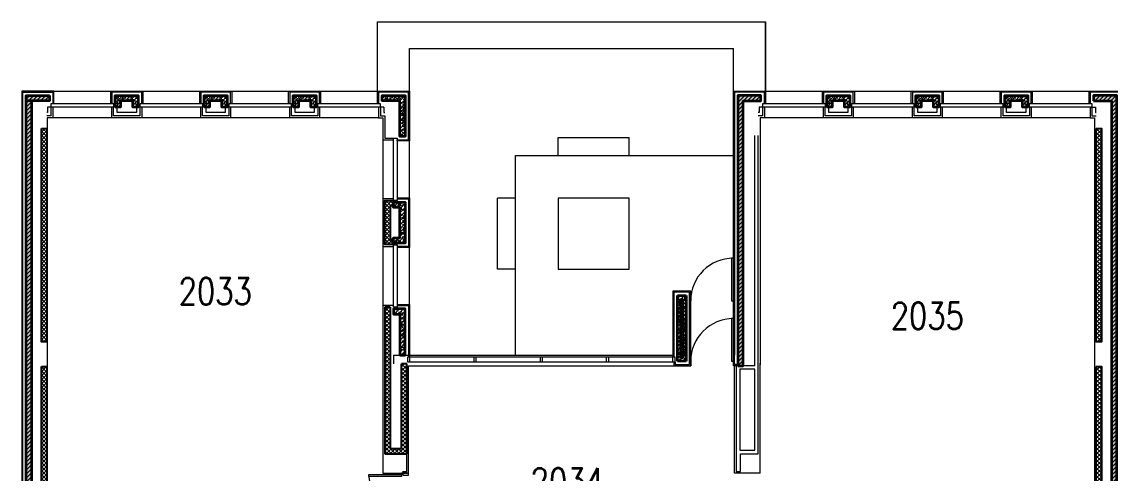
# Model space of a CAD drawing. Header units: inches. Extents: x 342932 to 557958, y 80625 to 242727.
# Drawn here: x 387432 to 418023, y 221877 to 234577 of the extents above; entities that cross this region are included whole.
import ezdxf
from ezdxf.enums import TextEntityAlignment as Align

# ---------------------------------------------------------------- set-up
doc = ezdxf.new("R2010")
doc.units = ezdxf.units.IN
doc.header["$MEASUREMENT"] = 0
for name, color, linetype, lineweight in [('First Floor$0$A-G24-M-Roof', 251, 'Continuous', 20), ('First Floor$0$A-G250-G-Walls-Low-Level', 251, 'Continuous', 15), ('First Floor$0$A-G250-G-Walls-Precast-Concrete', 251, 'Continuous', 35), ('First Floor$0$A-G250-M-Walls-Blockwork', 7, 'Continuous', 25), ('First Floor$0$A-G250-M-Walls-Concrete', 251, 'Continuous', 20), ('First Floor$0$A-G252-H-Internal-Walls', 251, 'Continuous', 9), ('First Floor$0$A-G262-H-Precast-Panel', 251, 'Continuous', 5), ('First Floor$0$A-G312-M-Wall-Cladding-Panel', 7, 'Continuous', 9), ('First Floor$0$A-G312-M-Wall-Finish-Plaster', 7, 'Continuous', 15), ('First Floor$0$A-G321-M-Window', 251, 'Continuous', 9), ('First Floor$0$A-G322-M-Door', 251, 'Continuous', 15), ('First Floor$0$Z-Z001-S-Room-Name-Identification-250', 7, 'Continuous', 15)]:
    doc.layers.add(name, color=color, linetype=linetype, lineweight=lineweight)
doc.styles.add('First Floor$0$Tag-RomanS', font='romans.shx', dxfattribs={"width": 0.8})
pattern_1 = [(45, (361372.11, 239676.52), (-56.1266, 56.1266), []), (135, (361372.11, 239676.52), (-56.1266, -56.1266), [])]
pattern_2 = [(50, (361382.11, 239676.52), (182.18467, -15.9391), [19.05, -209.55]), (355, (361382.11, 239676.52), (-35.2428, 191.05664), [15.24, -167.64]), (100.451, (361397.3, 239675.2), (146.9425, 175.1167), [16.19, -178.09]), (46.1842, (361382.11, 239727.32), (271.079, -42.0423), [28.575, -314.325]), (96.6356, (361404.7, 239723.82), (237.4042, 247.4256), [24.285, -267.135]), (351.184, (361382.1, 239727.32), (237.4046, 247.4251), [22.86, -251.46]), (21, (361407.51, 239714.62), (151.61488, -102.26552), [19.05, -209.55]), (326, (361407.51, 239714.62), (61.802, 184.18797), [15.24, -167.64]), (71.4514, (361420.15, 239706.1), (213.4165, 81.92286), [16.19, -178.09]), (37.5, (361382.114, 239676.52), (3.0886, 84.55504), [0, -165.608, 0, -170.18, 0, -168.275]), (7.5, (361382.11, 239676.52), (66.81966, 100.18057), [0, -97.028, 0, -161.798, 0, -64.135]), (327.5, (361325.47, 239676.52), (135.590595, -5.728744), [0, -63.5, 0, -198.12, 0, -262.89]), (317.5, (361300.07, 239676.52), (148.12918, 25.4265), [0, -82.55, 0, -131.572, 0, -186.69])]
pattern_3 = [(45, (361382.11, 239676.52), (-56.1266, 56.1266), [])]
pattern_4 = [(45, (361382.11, 239676.52), (-56.1266, 56.1266), []), (135, (361382.11, 239676.52), (-56.1266, -56.1266), [])]

# ---------------------------------------------------------------- blocks, each defined once
blk = doc.blocks.new('First Floor$0$d1900-200')
at = {"layer": 'First Floor$0$A-G322-M-Door'}
for points in [[(88, 200), (88, 1112), (38, 1112), (38, 200)], [(1812, 200), (1812, 1112), (1862, 1112), (1862, 200)]]:
    blk.add_lwpolyline(points, close=True, dxfattribs=at)
for points in [[(50, 150), (50, 0), (0, 0), (0, 200), (38, 200), (38, 150), (50, 150)], [(1850, 150), (1850, 0), (1900, 0), (1900, 200), (1862, 200), (1862, 150), (1850, 150)]]:
    blk.add_lwpolyline(points, dxfattribs=at)
for centre, start, end in [((38, 201), 359.9379, 86.8277), ((1862, 201), 93.1723, 180.0621)]:
    blk.add_arc(centre, 912, start, end, dxfattribs=at)
blk = doc.blocks.new('First Floor$0$D-1200')
at = {"layer": 'First Floor$0$A-G322-M-Door'}
blk.add_lwpolyline([(0, 1200), (-50, 1200), (-50, 0), (0, 0)], close=True, dxfattribs=at)
blk.add_arc((0, 0), 1200, 90, 180, dxfattribs=at)
blk = doc.blocks.new('First Floor$0$tag-roomname')
at = {"lineweight": 18, "ltscale": 0.01, "style": 'First Floor$0$Tag-RomanS', "width": 0.8}
blk.add_attdef('ROOM_NO_2', text='', height=3, dxfattribs=at).set_placement((0, 1.61), align=Align.MIDDLE_CENTER)
at = {"linetype": 'ByBlock', "lineweight": 15, "ltscale": 0.01, "style": 'First Floor$0$Tag-RomanS', "width": 0.8, "flags": 1}
for tag, p in [('ROOM_NAME_1', (0, -2.29)), ('ROOM_NAME_2', (0, -5.74))]:
    blk.add_attdef(tag, text='', height=2.5, dxfattribs=at).set_placement(p, align=Align.MIDDLE_CENTER)

msp = doc.modelspace()

# ---------------------------------------------------------------- hatches: boundary and pattern name
at = {"layer": 'First Floor$0$A-G252-H-Internal-Walls'}
h = msp.add_hatch(dxfattribs=at)
h.set_pattern_fill('ANSI37', color=256, scale=25, style=0)
h.set_pattern_definition([(45, (361392.11, 239676.52), (-56.1266, 56.1266), []), (135, (361392.11, 239676.52), (-56.1266, -56.1266), [])])
h.paths.add_polyline_path([(387982.1, 231576.5), (388132.1, 231576.5), (388132.1, 225576.5), (387982.1, 225576.5)])
h = msp.add_hatch(dxfattribs=at)
h.set_pattern_fill('ANSI37', color=256, scale=25, style=0)
h.set_pattern_definition(pattern_1)
h.paths.add_polyline_path([(417632.1, 231576.5), (417782.1, 231576.5), (417782.1, 225576.5), (417632.1, 225576.5)])
h = msp.add_hatch(dxfattribs=at)
h.set_pattern_fill('ANSI37', color=256, scale=25, style=0)
h.set_pattern_definition(pattern_4)
h.paths.add_polyline_path([(397782.1, 229396.5), (397882.1, 229396.5), (397882.1, 229546.5), (397632.1, 229546.5), (397632.1, 228306.5), (397882.1, 228306.5), (397882.1, 228456.5), (397782.1, 228456.5)])
h = msp.add_hatch(dxfattribs=at)
h.set_pattern_fill('ANSI37', color=256, scale=25, style=0)
h.set_pattern_definition(pattern_4)
h.paths.add_polyline_path([(398102.1, 222576.5), (397782.1, 222576.5), (397782.1, 226546.5), (397632.1, 226546.5), (397632.1, 224926.5), (397632.1, 222426.5), (398252.1, 222426.5), (398252.1, 224951.5), (398102.1, 224951.5)])
h = msp.add_hatch(dxfattribs=at)
h.set_pattern_fill('ANSI37', color=256, scale=25, style=0)
h.set_pattern_definition([(45, (361392.11, 239676.52), (-56.1266, 56.1266), []), (135, (361392.11, 239676.52), (-56.1266, -56.1266), [])])
h.paths.add_polyline_path([(387982.1, 224876.5), (388132.1, 224876.5), (388132.1, 218826.5), (387982.1, 218826.5)])
h = msp.add_hatch(dxfattribs=at)
h.set_pattern_fill('ANSI37', color=256, scale=25, style=0)
h.set_pattern_definition(pattern_1)
h.paths.add_polyline_path([(417632.1, 224876.5), (417782.1, 224876.5), (417782.1, 218641.5), (417632.1, 218641.5)])
at = {"layer": 'First Floor$0$A-G262-H-Precast-Panel'}
h = msp.add_hatch(dxfattribs=at)
h.set_pattern_fill('AR-CONC', color=256, style=0)
h.set_pattern_definition(pattern_2)
h.paths.add_polyline_path([(388207.1, 232501.5), (387557.1, 232501.5), (387557.1, 225801.5), (387707.1, 225801.5), (387707.1, 232351.5), (388207.1, 232351.5)])
h = msp.add_hatch(dxfattribs=at)
h.set_pattern_fill('ANSI31', color=256, scale=25, style=0)
h.set_pattern_definition(pattern_3)
h.paths.add_polyline_path([(388207.1, 232501.5), (387557.1, 232501.5), (387557.1, 225801.5), (387707.1, 225801.5), (387707.1, 232351.5), (388207.1, 232351.5)])
h = msp.add_hatch(dxfattribs=at)
h.set_pattern_fill('ANSI31', color=256, scale=25, style=0)
h.set_pattern_definition([(45, (336382.11, 239676.53), (-56.1266, 56.1266), [])])
h.paths.add_polyline_path([(390707.1, 232501.5), (390057.1, 232501.5), (390057.1, 232176.5), (390207.1, 232176.5), (390207.1, 232351.5), (390557.1, 232351.5), (390557.1, 232176.5), (390707.1, 232176.5)])
h = msp.add_hatch(dxfattribs=at)
h.set_pattern_fill('AR-CONC', color=256, style=0)
h.set_pattern_definition([(50, (336382.11, 239676.53), (182.18467, -15.9391), [19.05, -209.55]), (355, (336382.11, 239676.53), (-35.2428, 191.05664), [15.24, -167.64]), (100.451, (336397.3, 239675.2), (146.9425, 175.1167), [16.19, -178.09]), (46.1842, (336382.11, 239727.33), (271.079, -42.0423), [28.575, -314.325]), (96.6356, (336404.7, 239723.83), (237.4042, 247.4256), [24.285, -267.135]), (351.184, (336382.1, 239727.33), (237.4046, 247.4251), [22.86, -251.46]), (21, (336407.51, 239714.63), (151.6149, -102.2655), [19.05, -209.55]), (326, (336407.51, 239714.63), (61.802, 184.18797), [15.24, -167.64]), (71.4514, (336420.15, 239706.1), (213.4165, 81.92286), [16.19, -178.09]), (37.5, (336382.114, 239676.53), (3.0886, 84.55504), [0, -165.608, 0, -170.18, 0, -168.275]), (7.5, (336382.11, 239676.53), (66.81966, 100.18057), [0, -97.028, 0, -161.798, 0, -64.135]), (327.5, (336325.47, 239676.53), (135.590595, -5.72874), [0, -63.5, 0, -198.12, 0, -262.89]), (317.5, (336300.07, 239676.53), (148.12918, 25.4265), [0, -82.55, 0, -131.572, 0, -186.69])])
h.paths.add_polyline_path([(390707.1, 232501.5), (390057.1, 232501.5), (390057.1, 232176.5), (390207.1, 232176.5), (390207.1, 232351.5), (390557.1, 232351.5), (390557.1, 232176.5), (390707.1, 232176.5)])
h = msp.add_hatch(dxfattribs=at)
h.set_pattern_fill('ANSI31', color=256, scale=25, style=0)
h.set_pattern_definition([(45, (338882.11, 239676.53), (-56.1266, 56.1266), [])])
h.paths.add_polyline_path([(393207.1, 232501.5), (392557.1, 232501.5), (392557.1, 232176.5), (392707.1, 232176.5), (392707.1, 232351.5), (393057.1, 232351.5), (393057.1, 232176.5), (393207.1, 232176.5)])
h = msp.add_hatch(dxfattribs=at)
h.set_pattern_fill('AR-CONC', color=256, style=0)
h.set_pattern_definition([(50, (338882.11, 239676.53), (182.18467, -15.9391), [19.05, -209.55]), (355, (338882.11, 239676.53), (-35.2428, 191.05664), [15.24, -167.64]), (100.451, (338897.3, 239675.2), (146.9425, 175.1167), [16.19, -178.09]), (46.1842, (338882.11, 239727.33), (271.079, -42.0423), [28.575, -314.325]), (96.6356, (338904.7, 239723.83), (237.4042, 247.4256), [24.285, -267.135]), (351.184, (338882.1, 239727.33), (237.4046, 247.4251), [22.86, -251.46]), (21, (338907.51, 239714.63), (151.6149, -102.2655), [19.05, -209.55]), (326, (338907.51, 239714.63), (61.802, 184.18797), [15.24, -167.64]), (71.4514, (338920.15, 239706.1), (213.4165, 81.92286), [16.19, -178.09]), (37.5, (338882.114, 239676.53), (3.0886, 84.55504), [0, -165.608, 0, -170.18, 0, -168.275]), (7.5, (338882.11, 239676.53), (66.81966, 100.18057), [0, -97.028, 0, -161.798, 0, -64.135]), (327.5, (338825.47, 239676.53), (135.590595, -5.72874), [0, -63.5, 0, -198.12, 0, -262.89]), (317.5, (338800.07, 239676.53), (148.12918, 25.4265), [0, -82.55, 0, -131.572, 0, -186.69])])
h.paths.add_polyline_path([(393207.1, 232501.5), (392557.1, 232501.5), (392557.1, 232176.5), (392707.1, 232176.5), (392707.1, 232351.5), (393057.1, 232351.5), (393057.1, 232176.5), (393207.1, 232176.5)])
h = msp.add_hatch(dxfattribs=at)
h.set_pattern_fill('ANSI31', color=256, scale=25, style=0)
h.set_pattern_definition([(45, (341382.11, 239676.52), (-56.1266, 56.1266), [])])
h.paths.add_polyline_path([(395707.1, 232501.5), (395057.1, 232501.5), (395057.1, 232176.5), (395207.1, 232176.5), (395207.1, 232351.5), (395557.1, 232351.5), (395557.1, 232176.5), (395707.1, 232176.5)])
h = msp.add_hatch(dxfattribs=at)
h.set_pattern_fill('AR-CONC', color=256, style=0)
h.set_pattern_definition([(50, (341382.11, 239676.52), (182.18467, -15.9391), [19.05, -209.55]), (355, (341382.11, 239676.52), (-35.2428, 191.05664), [15.24, -167.64]), (100.451, (341397.3, 239675.2), (146.9425, 175.1167), [16.19, -178.09]), (46.1842, (341382.11, 239727.32), (271.079, -42.0423), [28.575, -314.325]), (96.6356, (341404.7, 239723.82), (237.4042, 247.4256), [24.285, -267.135]), (351.184, (341382.1, 239727.32), (237.4046, 247.4251), [22.86, -251.46]), (21, (341407.51, 239714.62), (151.6149, -102.2655), [19.05, -209.55]), (326, (341407.51, 239714.62), (61.802, 184.18797), [15.24, -167.64]), (71.4514, (341420.15, 239706.1), (213.4165, 81.92286), [16.19, -178.09]), (37.5, (341382.114, 239676.52), (3.0886, 84.55504), [0, -165.608, 0, -170.18, 0, -168.275]), (7.5, (341382.11, 239676.52), (66.81966, 100.18057), [0, -97.028, 0, -161.798, 0, -64.135]), (327.5, (341325.47, 239676.52), (135.590595, -5.72874), [0, -63.5, 0, -198.12, 0, -262.89]), (317.5, (341300.07, 239676.52), (148.12918, 25.4265), [0, -82.55, 0, -131.572, 0, -186.69])])
h.paths.add_polyline_path([(395707.1, 232501.5), (395057.1, 232501.5), (395057.1, 232176.5), (395207.1, 232176.5), (395207.1, 232351.5), (395557.1, 232351.5), (395557.1, 232176.5), (395707.1, 232176.5)])
h = msp.add_hatch(dxfattribs=at)
h.set_pattern_fill('ANSI31', color=256, scale=25, style=0)
h.set_pattern_definition(pattern_3)
h.paths.add_polyline_path([(398207.1, 232501.5), (397882.1, 232501.5), (397882.1, 232351.5), (398057.1, 232351.5), (398057.1, 232176.5), (398207.1, 232176.5)])
h.paths.add_polyline_path([(397882.1, 232501.5), (397557.1, 232501.5), (397557.1, 232351.5), (397882.1, 232351.5)])
h.paths.add_polyline_path([(398207.1, 232176.5), (398057.1, 232176.5), (398057.1, 231351.5), (398207.1, 231351.5)])
h = msp.add_hatch(dxfattribs=at)
h.set_pattern_fill('AR-CONC', color=256, style=0)
h.set_pattern_definition(pattern_2)
h.paths.add_polyline_path([(398207.1, 232501.5), (397882.1, 232501.5), (397882.1, 232351.5), (398057.1, 232351.5), (398057.1, 232176.5), (398207.1, 232176.5)])
h.paths.add_polyline_path([(397882.1, 232501.5), (397557.1, 232501.5), (397557.1, 232351.5), (397882.1, 232351.5)])
h.paths.add_polyline_path([(398207.1, 232176.5), (398057.1, 232176.5), (398057.1, 231351.5), (398207.1, 231351.5)])
h = msp.add_hatch(dxfattribs=at)
h.set_pattern_fill('AR-CONC', color=256, style=0)
h.set_pattern_definition(pattern_2)
h.paths.add_polyline_path([(407707.1, 232351.5), (408207.1, 232351.5), (408207.1, 232501.5), (407557.1, 232501.5), (407557.1, 224901.5), (407707.1, 224901.5)])
h = msp.add_hatch(dxfattribs=at)
h.set_pattern_fill('ANSI31', color=256, scale=25, style=0)
h.set_pattern_definition(pattern_3)
h.paths.add_polyline_path([(407707.1, 232351.5), (408207.1, 232351.5), (408207.1, 232501.5), (407557.1, 232501.5), (407557.1, 224901.5), (407707.1, 224901.5)])
h = msp.add_hatch(dxfattribs=at)
h.set_pattern_fill('ANSI31', color=256, scale=25, style=0)
h.set_pattern_definition([(45, (356382.11, 239676.52), (-56.1266, 56.1266), [])])
h.paths.add_polyline_path([(410707.1, 232501.5), (410057.1, 232501.5), (410057.1, 232176.5), (410207.1, 232176.5), (410207.1, 232351.5), (410557.1, 232351.5), (410557.1, 232176.5), (410707.1, 232176.5)])
h = msp.add_hatch(dxfattribs=at)
h.set_pattern_fill('AR-CONC', color=256, style=0)
h.set_pattern_definition([(50, (356382.11, 239676.52), (182.18467, -15.9391), [19.05, -209.55]), (355, (356382.11, 239676.52), (-35.2428, 191.05664), [15.24, -167.64]), (100.451, (356397.3, 239675.2), (146.9425, 175.1167), [16.19, -178.09]), (46.1842, (356382.11, 239727.32), (271.079, -42.0423), [28.575, -314.325]), (96.6356, (356404.7, 239723.82), (237.4042, 247.4256), [24.285, -267.135]), (351.184, (356382.1, 239727.32), (237.4046, 247.4251), [22.86, -251.46]), (21, (356407.51, 239714.62), (151.6149, -102.2655), [19.05, -209.55]), (326, (356407.51, 239714.62), (61.802, 184.18797), [15.24, -167.64]), (71.4514, (356420.15, 239706.1), (213.4165, 81.92286), [16.19, -178.09]), (37.5, (356382.114, 239676.52), (3.0886, 84.55504), [0, -165.608, 0, -170.18, 0, -168.275]), (7.5, (356382.11, 239676.52), (66.81966, 100.18057), [0, -97.028, 0, -161.798, 0, -64.135]), (327.5, (356325.47, 239676.52), (135.590595, -5.72874), [0, -63.5, 0, -198.12, 0, -262.89]), (317.5, (356300.07, 239676.52), (148.12918, 25.4265), [0, -82.55, 0, -131.572, 0, -186.69])])
h.paths.add_polyline_path([(410707.1, 232501.5), (410057.1, 232501.5), (410057.1, 232176.5), (410207.1, 232176.5), (410207.1, 232351.5), (410557.1, 232351.5), (410557.1, 232176.5), (410707.1, 232176.5)])
h = msp.add_hatch(dxfattribs=at)
h.set_pattern_fill('ANSI31', color=256, scale=25, style=0)
h.set_pattern_definition([(45, (358882.11, 239676.52), (-56.1266, 56.1266), [])])
h.paths.add_polyline_path([(413207.1, 232501.5), (412557.1, 232501.5), (412557.1, 232176.5), (412707.1, 232176.5), (412707.1, 232351.5), (413057.1, 232351.5), (413057.1, 232176.5), (413207.1, 232176.5)])
h = msp.add_hatch(dxfattribs=at)
h.set_pattern_fill('AR-CONC', color=256, style=0)
h.set_pattern_definition([(50, (358882.11, 239676.52), (182.18467, -15.9391), [19.05, -209.55]), (355, (358882.11, 239676.52), (-35.2428, 191.05664), [15.24, -167.64]), (100.451, (358897.3, 239675.2), (146.9425, 175.1167), [16.19, -178.09]), (46.1842, (358882.11, 239727.32), (271.079, -42.0423), [28.575, -314.325]), (96.6356, (358904.7, 239723.82), (237.4042, 247.4256), [24.285, -267.135]), (351.184, (358882.1, 239727.32), (237.4046, 247.4251), [22.86, -251.46]), (21, (358907.51, 239714.62), (151.6149, -102.2655), [19.05, -209.55]), (326, (358907.51, 239714.62), (61.802, 184.18797), [15.24, -167.64]), (71.4514, (358920.15, 239706.1), (213.4165, 81.92286), [16.19, -178.09]), (37.5, (358882.114, 239676.52), (3.0886, 84.55504), [0, -165.608, 0, -170.18, 0, -168.275]), (7.5, (358882.11, 239676.52), (66.81966, 100.18057), [0, -97.028, 0, -161.798, 0, -64.135]), (327.5, (358825.47, 239676.52), (135.590595, -5.72874), [0, -63.5, 0, -198.12, 0, -262.89]), (317.5, (358800.07, 239676.52), (148.12918, 25.4265), [0, -82.55, 0, -131.572, 0, -186.69])])
h.paths.add_polyline_path([(413207.1, 232501.5), (412557.1, 232501.5), (412557.1, 232176.5), (412707.1, 232176.5), (412707.1, 232351.5), (413057.1, 232351.5), (413057.1, 232176.5), (413207.1, 232176.5)])
h = msp.add_hatch(dxfattribs=at)
h.set_pattern_fill('ANSI31', color=256, scale=25, style=0)
h.set_pattern_definition(pattern_3)
h.paths.add_polyline_path([(415707.1, 232501.5), (415057.1, 232501.5), (415057.1, 232176.5), (415207.1, 232176.5), (415207.1, 232351.5), (415557.1, 232351.5), (415557.1, 232176.5), (415707.1, 232176.5)])
h = msp.add_hatch(dxfattribs=at)
h.set_pattern_fill('AR-CONC', color=256, style=0)
h.set_pattern_definition(pattern_2)
h.paths.add_polyline_path([(415707.1, 232501.5), (415057.1, 232501.5), (415057.1, 232176.5), (415207.1, 232176.5), (415207.1, 232351.5), (415557.1, 232351.5), (415557.1, 232176.5), (415707.1, 232176.5)])
h = msp.add_hatch(dxfattribs=at)
h.set_pattern_fill('AR-CONC', color=256, style=0)
h.set_pattern_definition(pattern_2)
h.paths.add_polyline_path([(418207.1, 218716.5), (418207.1, 232501.5), (417557.1, 232501.5), (417557.1, 232351.5), (418057.1, 232351.5), (418057.1, 218866.5), (417882.1, 218866.5), (417882.1, 218716.5)])
h = msp.add_hatch(dxfattribs=at)
h.set_pattern_fill('ANSI31', color=256, scale=25, style=0)
h.set_pattern_definition(pattern_3)
h.paths.add_polyline_path([(418207.1, 218716.5), (418207.1, 232501.5), (417557.1, 232501.5), (417557.1, 232351.5), (418057.1, 232351.5), (418057.1, 218866.5), (417882.1, 218866.5), (417882.1, 218716.5)])
h = msp.add_hatch(dxfattribs=at)
h.set_pattern_fill('ANSI31', color=256, scale=25, style=0)
h.set_pattern_definition(pattern_3)
h.paths.add_polyline_path([(398207.1, 229501.5), (397882.1, 229501.5), (397882.1, 229351.5), (398057.1, 229351.5), (398057.1, 228501.5), (397882.1, 228501.5), (397882.1, 228351.5), (398207.1, 228351.5)])
h = msp.add_hatch(dxfattribs=at)
h.set_pattern_fill('AR-CONC', color=256, style=0)
h.set_pattern_definition(pattern_2)
h.paths.add_polyline_path([(398207.1, 229501.5), (397882.1, 229501.5), (397882.1, 229351.5), (398057.1, 229351.5), (398057.1, 228501.5), (397882.1, 228501.5), (397882.1, 228351.5), (398207.1, 228351.5)])
h = msp.add_hatch(dxfattribs=at)
h.set_pattern_fill('ANSI31', color=256, scale=25, style=0)
h.set_pattern_definition([(45, (362282.11, 239676.52), (-56.1266, 56.1266), [])])
h.paths.add_polyline_path([(406107.1, 226876.5), (405857.1, 226876.5), (405857.1, 225026.5), (406107.1, 225026.5)])
h.paths.add_polyline_path([(406007.1, 225126.5), (405957.1, 225126.5), (405957.1, 226776.5), (406007.1, 226776.5)], flags=16)
h = msp.add_hatch(dxfattribs=at)
h.set_pattern_fill('AR-CONC', color=256, style=0)
h.set_pattern_definition([(50, (362282.11, 239676.52), (182.18467, -15.9391), [19.05, -209.55]), (355, (362282.11, 239676.52), (-35.2428, 191.05664), [15.24, -167.64]), (100.451, (362297.3, 239675.2), (146.9425, 175.1167), [16.19, -178.09]), (46.1842, (362282.11, 239727.32), (271.079, -42.0423), [28.575, -314.325]), (96.6356, (362304.7, 239723.82), (237.4042, 247.4256), [24.285, -267.135]), (351.184, (362282.1, 239727.32), (237.4046, 247.4251), [22.86, -251.46]), (21, (362307.51, 239714.62), (151.6149, -102.2655), [19.05, -209.55]), (326, (362307.51, 239714.62), (61.802, 184.188), [15.24, -167.64]), (71.4514, (362320.15, 239706.1), (213.4165, 81.92286), [16.19, -178.09]), (37.5, (362282.114, 239676.52), (3.0886, 84.55504), [0, -165.608, 0, -170.18, 0, -168.275]), (7.5, (362282.11, 239676.52), (66.81966, 100.18057), [0, -97.028, 0, -161.798, 0, -64.135]), (327.5, (362225.47, 239676.52), (135.5906, -5.72874), [0, -63.5, 0, -198.12, 0, -262.89]), (317.5, (362200.07, 239676.52), (148.12918, 25.4265), [0, -82.55, 0, -131.572, 0, -186.69])])
h.paths.add_polyline_path([(406107.1, 226876.5), (405857.1, 226876.5), (405857.1, 225026.5), (406107.1, 225026.5)])
h.paths.add_polyline_path([(406007.1, 225126.5), (405957.1, 225126.5), (405957.1, 226776.5), (406007.1, 226776.5)], flags=16)
h = msp.add_hatch(dxfattribs=at)
h.set_pattern_fill('ANSI31', color=256, scale=25, style=0)
h.set_pattern_definition(pattern_3)
h.paths.add_polyline_path([(398207.1, 226501.5), (397882.1, 226501.5), (397882.1, 226351.5), (398057.1, 226351.5), (398057.1, 225226.5), (398207.1, 225226.5)])
h = msp.add_hatch(dxfattribs=at)
h.set_pattern_fill('AR-CONC', color=256, style=0)
h.set_pattern_definition(pattern_2)
h.paths.add_polyline_path([(398207.1, 226501.5), (397882.1, 226501.5), (397882.1, 226351.5), (398057.1, 226351.5), (398057.1, 225226.5), (398207.1, 225226.5)])
h = msp.add_hatch(dxfattribs=at)
h.set_pattern_fill('AR-CONC', color=256, style=0)
h.set_pattern_definition(pattern_2)
h.paths.add_polyline_path([(387707.1, 225801.5), (387557.1, 225801.5), (387557.1, 216101.5), (387882.1, 216101.5), (387882.1, 216251.5), (387707.1, 216251.5)])
h = msp.add_hatch(dxfattribs=at)
h.set_pattern_fill('ANSI31', color=256, scale=25, style=0)
h.set_pattern_definition(pattern_3)
h.paths.add_polyline_path([(387707.1, 225801.5), (387557.1, 225801.5), (387557.1, 216101.5), (387882.1, 216101.5), (387882.1, 216251.5), (387707.1, 216251.5)])

# ---------------------------------------------------------------- linework, layer by layer
at = {"layer": 'First Floor$0$A-G24-M-Roof'}
for p, q in [((397432.1, 234576.5), (408332.1, 234576.5)), ((397432.1, 232626.5), (397432.1, 234576.5)), ((408332.1, 232626.5), (408332.1, 234576.5))]:
    msp.add_line(p, q, dxfattribs=at)
at = {"layer": 'First Floor$0$A-G250-G-Walls-Low-Level'}
for p, q in [((398332.1, 232626.5), (398332.1, 233826.5)), ((398332.1, 233826.5), (407432.1, 233826.5)), ((407432.1, 232626.5), (407432.1, 233826.5)), ((388332.1, 232626.5), (389932.1, 232626.5)), ((390832.1, 232626.5), (392432.1, 232626.5)), ((393332.1, 232626.5), (394932.1, 232626.5)), ((395832.1, 232626.5), (397432.1, 232626.5)), ((408332.1, 232626.5), (409932.1, 232626.5)), ((410832.1, 232626.5), (412432.1, 232626.5)), ((413332.1, 232626.5), (414932.1, 232626.5)), ((415832.1, 232626.5), (417432.1, 232626.5)), ((389962.1, 231876.5), (388302.1, 231876.5, 0)), ((392462.1, 231876.5), (390802.1, 231876.5)), ((394962.1, 231876.5), (393302.1, 231876.5)), ((397462.1, 231876.5), (395802.1, 231876.5)), ((409962.1, 231876.5), (408302.1, 231876.5, 0)), ((412462.1, 231876.5), (410802.1, 231876.5)), ((414962.1, 231876.5), (413302.1, 231876.5)), ((417457.1, 231876.5), (415802.1, 231876.5)), ((402507.1, 231316.5, 0), (404507.1, 231316.5, 0)), ((402507.1, 230816.5, 0), (402507.1, 231316.5, 0)), ((404507.1, 230816.5, 0), (404507.1, 231316.5, 0)), ((397582.1, 231256.5, 0), (397582.1, 229596.5)), ((398332.1, 229626.5), (398332.1, 231226.5)), ((401307.1, 230816.5, 0), (407432.1, 230816.5, 0)), ((401307.1, 225201.5, 0), (401307.1, 230816.5, 0)), ((400807.1, 227616.5, 0), (400807.1, 229616.5, 0)), ((401307.1, 229616.5, 0), (400807.1, 229616.5, 0)), ((397582.1, 228256.5), (397582.1, 226596.5)), ((398332.1, 226626.5), (398332.1, 228226.5)), ((401307.1, 227616.5, 0), (400807.1, 227616.5, 0))]:
    msp.add_line(p, q, dxfattribs=at)
msp.add_lwpolyline([(397432.1, 232626.5), (397432.1, 234576.5), (408332.1, 234576.5), (408332.1, 232626.5)], dxfattribs=at)
at = {"layer": 'First Floor$0$A-G250-G-Walls-Low-Level', "elevation": 0}
msp.add_lwpolyline([(402507.1, 227616.5), (404507.1, 227616.5), (404507.1, 229616.5), (402507.1, 229616.5)], close=True, dxfattribs=at)
at = {"layer": 'First Floor$0$A-G250-G-Walls-Precast-Concrete'}
for p, q in [((387707.1, 232351.5), (387557.1, 232351.5)), ((405857.1, 225026.5), (405857.1, 226876.5)), ((405857.1, 226876.5), (406107.1, 226876.5)), ((405957.1, 225126.5), (405957.1, 226776.5)), ((405957.1, 226776.5), (406007.1, 226776.5)), ((406007.1, 226776.5), (406007.1, 225126.5)), ((406107.1, 226876.5), (406107.1, 225026.5)), ((406107.1, 225026.5), (405857.1, 225026.5)), ((406007.1, 225126.5), (405957.1, 225126.5))]:
    msp.add_line(p, q, dxfattribs=at)
for points in [[(388207.1, 232501.5), (388207.1, 232351.5), (387707.1, 232351.5), (387707.1, 216251.5), (387882.1, 216251.5), (387882.1, 216101.5), (387557.1, 216101.5), (387557.1, 232501.5)], [(398057.1, 232351.5), (397557.1, 232351.5), (397557.1, 232501.5), (398207.1, 232501.5), (398207.1, 231351.5), (398057.1, 231351.5)], [(417557.1, 232351.5), (418057.1, 232351.5), (418057.1, 218866.5), (417882.1, 218866.5), (417882.1, 218716.5), (418207.1, 218716.5), (418207.1, 232501.5), (417557.1, 232501.5)], [(398057.1, 229351.5), (397882.1, 229351.5), (397882.1, 229501.5), (398207.1, 229501.5), (398207.1, 228351.5), (397882.1, 228351.5), (397882.1, 228501.5), (398057.1, 228501.5)]]:
    msp.add_lwpolyline(points, close=True, dxfattribs=at)
for points in [[(390057.1, 232176.5), (390057.1, 232501.5), (390707.1, 232501.5), (390707.1, 232176.5), (390557.1, 232176.5), (390557.1, 232351.5), (390207.1, 232351.5), (390207.1, 232176.5), (390057.1, 232176.5)], [(392557.1, 232176.5), (392557.1, 232501.5), (393207.1, 232501.5), (393207.1, 232176.5), (393057.1, 232176.5), (393057.1, 232351.5), (392707.1, 232351.5), (392707.1, 232176.5), (392557.1, 232176.5)], [(395057.1, 232176.5), (395057.1, 232501.5), (395707.1, 232501.5), (395707.1, 232176.5), (395557.1, 232176.5), (395557.1, 232351.5), (395207.1, 232351.5), (395207.1, 232176.5), (395057.1, 232176.5)], [(407557.1, 224901.5), (407707.1, 224901.5), (407707.1, 232351.5), (408207.1, 232351.5), (408207.1, 232501.5), (407557.1, 232501.5), (407557.1, 224901.5)], [(410057.1, 232176.5), (410057.1, 232501.5), (410707.1, 232501.5), (410707.1, 232176.5), (410557.1, 232176.5), (410557.1, 232351.5), (410207.1, 232351.5), (410207.1, 232176.5), (410057.1, 232176.5)], [(412557.1, 232176.5), (412557.1, 232501.5), (413207.1, 232501.5), (413207.1, 232176.5), (413057.1, 232176.5), (413057.1, 232351.5), (412707.1, 232351.5), (412707.1, 232176.5), (412557.1, 232176.5)], [(415057.1, 232176.5), (415057.1, 232501.5), (415707.1, 232501.5), (415707.1, 232176.5), (415557.1, 232176.5), (415557.1, 232351.5), (415207.1, 232351.5), (415207.1, 232176.5), (415057.1, 232176.5)], [(398057.1, 225201.5), (398207.1, 225201.5), (398207.1, 226501.5), (397882.1, 226501.5), (397882.1, 226351.5), (398057.1, 226351.5), (398057.1, 225201.5)]]:
    msp.add_lwpolyline(points, dxfattribs=at)
at = {"layer": 'First Floor$0$A-G250-M-Walls-Blockwork'}
for p, q in [((397782.1, 226546.5), (397632.1, 226546.5)), ((397632.1, 226546.5), (397632.1, 224926.5)), ((397782.1, 226546.5, 0), (397782.1, 222576.5, 0)), ((397632.1, 224926.5, 0), (397632.1, 222426.5, 0)), ((398102.1, 222576.5, 0), (398102.1, 224951.5, 0)), ((398252.1, 224951.5, 0), (398102.1, 224951.5, 0)), ((398252.1, 222426.5, 0), (398252.1, 224951.5, 0)), ((397632.1, 222426.5, 0), (398252.1, 222426.5, 0)), ((397782.1, 222576.5, 0), (398102.1, 222576.5, 0))]:
    msp.add_line(p, q, dxfattribs=at)
for points in [[(387982.1, 231576.5), (388132.1, 231576.5), (388132.1, 225576.5), (387982.1, 225576.5)], [(417632.1, 231576.5), (417782.1, 231576.5), (417782.1, 225576.5), (417632.1, 225576.5)], [(387982.1, 224876.5), (388132.1, 224876.5), (388132.1, 218826.5), (387982.1, 218826.5)]]:
    msp.add_lwpolyline(points, close=True, dxfattribs=at)
msp.add_lwpolyline([(397882.1, 229546.5), (397882.1, 229396.5), (397782.1, 229396.5), (397782.1, 228456.5), (397882.1, 228456.5), (397882.1, 228306.5), (397632.1, 228306.5), (397632.1, 229546.5), (397882.1, 229546.5)], dxfattribs=at)
at = {"layer": 'First Floor$0$A-G250-M-Walls-Blockwork', "elevation": 0}
msp.add_lwpolyline([(417632.1, 224876.5), (417782.1, 224876.5), (417782.1, 218641.5), (417632.1, 218641.5)], close=True, dxfattribs=at)
at = {"layer": 'First Floor$0$A-G250-M-Walls-Concrete'}
for p, q in [((397882.1, 225201.5), (398302.1, 225201.5)), ((397882.1, 225201.5), (397882.1, 224951.5, 0)), ((398332.1, 225201.5), (405732.1, 225201.5)), ((398302.1, 224901.5, 0), (405762.1, 224901.5, 0))]:
    msp.add_line(p, q, dxfattribs=at)
at = {"layer": 'First Floor$0$A-G312-M-Wall-Cladding-Panel'}
for p, q in [((407432.1, 224901.5), (407432.1, 232626.5)), ((407432.1, 232626.5), (408332.1, 232626.5)), ((408302.1, 232596.5), (407462.1, 232596.5)), ((407462.1, 232596.5), (407462.1, 225201.5)), ((408302.1, 232276.5), (408302.1, 232596.5)), ((408332.1, 232626.5), (408332.1, 232276.5)), ((408332.1, 232276.5), (408302.1, 232276.5)), ((407462.1, 224931.5), (407462.1, 227321.5)), ((405732.1, 227001.5), (405732.1, 225151.5)), ((406232.1, 227001.5), (405732.1, 227001.5)), ((406232.1, 224901.5), (406232.1, 227001.5)), ((405762.1, 226971.5), (405762.1, 225151.5)), ((406202.1, 226971.5), (405762.1, 226971.5)), ((406202.1, 224931.5), (406202.1, 226971.5)), ((406232.1, 225176.5), (406232.1, 224901.5)), ((405762.1, 225151.5), (405732.1, 225151.5)), ((405762.1, 225001.5), (405762.1, 224901.5)), ((405762.1, 225001.5), (405792.1, 225001.5)), ((405762.1, 224901.5), (406232.1, 224901.5)), ((405792.1, 225001.5), (405792.1, 224931.5)), ((405792.1, 224931.5), (406202.1, 224931.5)), ((407432.1, 224901.5), (407432.1, 225040.7)), ((407557.1, 224901.5), (407432.1, 224901.5)), ((407557.1, 224931.5), (407462.1, 224931.5)), ((407557.1, 224901.5), (407557.1, 224931.5))]:
    msp.add_line(p, q, dxfattribs=at)
for points in [[(388302.1, 232276.5), (388332.1, 232276.5), (388332.1, 232626.5), (387432.1, 232626.5), (387432.1, 215976.5), (387582.1, 215976.5), (387582.1, 216006.5), (387462.1, 216006.5), (387462.1, 232596.5), (388302.1, 232596.5), (388302.1, 232276.5)], [(389932.1, 232276.5), (389932.1, 232626.5), (390832.1, 232626.5), (390832.1, 232276.5), (390802.1, 232276.5), (390802.1, 232596.5), (389962.1, 232596.5), (389962.1, 232276.5), (389932.1, 232276.5)], [(392432.1, 232276.5), (392432.1, 232626.5), (393332.1, 232626.5), (393332.1, 232276.5), (393302.1, 232276.5), (393302.1, 232596.5), (392462.1, 232596.5), (392462.1, 232276.5), (392432.1, 232276.5)], [(394932.1, 232276.5), (394932.1, 232626.5), (395832.1, 232626.5), (395832.1, 232276.5), (395802.1, 232276.5), (395802.1, 232596.5), (394962.1, 232596.5), (394962.1, 232276.5), (394932.1, 232276.5)], [(397432.1, 232276.5), (397432.1, 232626.5), (398332.1, 232626.5), (398332.1, 231226.5), (397982.1, 231226.5), (397982.1, 231256.5), (398302.1, 231256.5), (398302.1, 232596.5), (397462.1, 232596.5), (397462.1, 232276.5), (397432.1, 232276.5)], [(409932.1, 232276.5), (409932.1, 232626.5), (410832.1, 232626.5), (410832.1, 232276.5), (410802.1, 232276.5), (410802.1, 232596.5), (409962.1, 232596.5), (409962.1, 232276.5), (409932.1, 232276.5)], [(412432.1, 232276.5), (412432.1, 232626.5), (413332.1, 232626.5), (413332.1, 232276.5), (413302.1, 232276.5), (413302.1, 232596.5), (412462.1, 232596.5), (412462.1, 232276.5), (412432.1, 232276.5)], [(414932.1, 232276.5), (414932.1, 232626.5), (415832.1, 232626.5), (415832.1, 232276.5), (415802.1, 232276.5), (415802.1, 232596.5), (414962.1, 232596.5), (414962.1, 232276.5), (414932.1, 232276.5)], [(418332.1, 232626.5), (418332.1, 218081.5), (417982.1, 218081.5), (417982.1, 218111.5), (418302.1, 218111.5), (418302.1, 232596.5), (417462.1, 232596.5), (417462.1, 232276.5), (417432.1, 232276.5), (417432.1, 232626.5), (418332.1, 232626.5), (418332.1, 232626.5)], [(397982.1, 229626.5), (398332.1, 229626.5), (398332.1, 228226.5), (397982.1, 228226.5)], [(397982.1, 229596.5), (398302.1, 229596.5), (398302.1, 228256.5), (397982.1, 228256.5)], [(397982.1, 226626.5), (398332.1, 226626.5), (398332.1, 225151.5)], [(397982.1, 226596.5), (398302.1, 226596.5), (398302.1, 225151.5)]]:
    msp.add_lwpolyline(points, dxfattribs=at)
at = {"layer": 'First Floor$0$A-G312-M-Wall-Finish-Plaster'}
for p, q in [((388152.1, 232026.5), (388132.1, 232026.5)), ((388252.1, 231926.5), (388132.1, 231926.5)), ((388302.1, 232176.5), (388152.1, 232176.5)), ((388152.1, 232176.5), (388152.1, 232026.5)), ((388252.1, 232176.5), (388252.1, 231926.5)), ((388302.1, 232176.5), (388302.1, 231876.5)), ((397612.1, 232176.5, 0), (397462.1, 232176.5)), ((408152.1, 232026.5), (408132.1, 232026.5)), ((408252.1, 231926.5), (408132.1, 231926.5)), ((408302.1, 232176.5), (408152.1, 232176.5)), ((408152.1, 232176.5), (408152.1, 232026.5)), ((408252.1, 232176.5), (408252.1, 231926.5)), ((417457.1, 232176.5, 0), (417607.1, 232176.5, 0)), ((388147.1, 231876.5), (388147.1, 218906.5)), ((388302.1, 231876.5), (388147.1, 231876.5)), ((397882.1, 226596.5), (397582.1, 226596.5)), ((397582.1, 226596.5), (397582.1, 221876.5)), ((397882.1, 226551.5), (397882.1, 226546.5)), ((398302.1, 221876.5), (398302.1, 224901.5, 0)), ((407462.1, 221876.5), (407462.1, 224901.5)), ((408182.1, 221876.5), (408182.1, 224976.5, 0)), ((398252.1, 221926.5, 0), (398252.1, 222426.5, 0)), ((397582.1, 221876.5, 0), (398302.1, 221876.5, 0)), ((398132.1, 221926.5, 0), (398252.1, 221926.5, 0)), ((408182.1, 221876.5), (407462.1, 221876.5))]:
    msp.add_line(p, q, dxfattribs=at)
for points in [[(390802.1, 232176.5), (390802.1, 231876.5), (389962.1, 231876.5), (389962.1, 232176.5)], [(390757.1, 232176.5), (390752.1, 232176.5), (390752.1, 231926.5), (390012.1, 231926.5), (390012.1, 232176.5), (390007.1, 232176.5)], [(390757.1, 232176.5), (390652.1, 232176.5), (390652.1, 232026.5), (390112.1, 232026.5), (390112.1, 232176.5), (390007.1, 232176.5)], [(393302.1, 232176.5), (393302.1, 231876.5), (392462.1, 231876.5), (392462.1, 232176.5)], [(393257.1, 232176.5), (393252.1, 232176.5), (393252.1, 231926.5), (392512.1, 231926.5), (392512.1, 232176.5), (392507.1, 232176.5)], [(393257.1, 232176.5), (393152.1, 232176.5), (393152.1, 232026.5), (392612.1, 232026.5), (392612.1, 232176.5), (392507.1, 232176.5)], [(395802.1, 232176.5), (395802.1, 231876.5), (394962.1, 231876.5), (394962.1, 232176.5)], [(395757.1, 232176.5), (395752.1, 232176.5), (395752.1, 231926.5), (395012.1, 231926.5), (395012.1, 232176.5), (395007.1, 232176.5)], [(395757.1, 232176.5), (395652.1, 232176.5), (395652.1, 232026.5), (395112.1, 232026.5), (395112.1, 232176.5), (395007.1, 232176.5)], [(408302.1, 232176.5), (408302.1, 231876.5), (408182.1, 231876.5), (408182.1, 224926.5)], [(410802.1, 232176.5), (410802.1, 231876.5), (409962.1, 231876.5), (409962.1, 232176.5)], [(410757.1, 232176.5), (410752.1, 232176.5), (410752.1, 231926.5), (410012.1, 231926.5), (410012.1, 232176.5), (410007.1, 232176.5)], [(410757.1, 232176.5), (410652.1, 232176.5), (410652.1, 232026.5), (410112.1, 232026.5), (410112.1, 232176.5), (410007.1, 232176.5)], [(413302.1, 232176.5), (413302.1, 231876.5), (412462.1, 231876.5), (412462.1, 232176.5)], [(413257.1, 232176.5), (413252.1, 232176.5), (413252.1, 231926.5), (412512.1, 231926.5), (412512.1, 232176.5), (412507.1, 232176.5)], [(413257.1, 232176.5), (413152.1, 232176.5), (413152.1, 232026.5), (412612.1, 232026.5), (412612.1, 232176.5), (412507.1, 232176.5)], [(415802.1, 232176.5), (415802.1, 231876.5), (414962.1, 231876.5), (414962.1, 232176.5)], [(415757.1, 232176.5), (415752.1, 232176.5), (415752.1, 231926.5), (415012.1, 231926.5), (415012.1, 232176.5), (415007.1, 232176.5)], [(415757.1, 232176.5), (415652.1, 232176.5), (415652.1, 232026.5), (415112.1, 232026.5), (415112.1, 232176.5), (415007.1, 232176.5)], [(397882.1, 229596.5), (397582.1, 229596.5), (397582.1, 228256.5), (397882.1, 228256.5)]]:
    msp.add_lwpolyline(points, dxfattribs=at)
at = {"layer": 'First Floor$0$A-G312-M-Wall-Finish-Plaster', "elevation": 0}
for points in [[(397462.1, 232176.5), (397462.1, 231876.5), (397582.1, 231876.5), (397582.1, 231256.5), (397882.1, 231256.5)], [(397512.1, 232176.5), (397512.1, 231926.5), (397632.1, 231926.5), (397632.1, 231306.5), (397882.1, 231306.5), (397882.1, 231301.5)], [(397612.1, 232176.5), (397612.1, 232026.5), (397632.1, 232026.5)], [(417457.1, 232176.5), (417457.1, 231876.5), (417582.1, 231876.5), (417582.1, 218656.5)], [(417507.1, 232176.5), (417507.1, 231926.5), (417632.1, 231926.5), (417632.1, 231926.4)], [(417607.1, 232176.5), (417607.1, 232026.5), (417632.1, 232026.5)], [(408032.4, 224901.5), (407512.1, 224901.5), (407512.1, 221926.5), (407632.1, 221926.5), (407632.1, 222426.5), (408132.1, 222426.5), (408132.1, 231376.5)], [(408032.1, 224901.5), (408032.1, 231376.5)]]:
    msp.add_lwpolyline(points, dxfattribs=at)
msp.add_lwpolyline([(408032.1, 224801.5), (407612.1, 224801.5), (407612.1, 222526.5), (408032.1, 222526.5)], close=True, dxfattribs=at)
at = {"layer": 'First Floor$0$A-G321-M-Window'}
for p, q in [((398282.1, 225151.5), (405732.1, 225151.5)), ((405732.1, 225001.5), (398282.1, 225001.5))]:
    msp.add_line(p, q, dxfattribs=at)
for points in [[(388257.1, 232276.5), (390007.1, 232276.5), (390007.1, 232176.5), (388257.1, 232176.5)], [(390757.1, 232276.5), (392507.1, 232276.5), (392507.1, 232176.5), (390757.1, 232176.5)], [(393257.1, 232276.5), (395007.1, 232276.5), (395007.1, 232176.5), (393257.1, 232176.5)], [(395757.1, 232276.5), (397507.1, 232276.5), (397507.1, 232176.5), (395757.1, 232176.5)], [(408257.1, 232276.5), (410007.1, 232276.5), (410007.1, 232176.5), (408257.1, 232176.5)], [(410757.1, 232276.5), (412507.1, 232276.5), (412507.1, 232176.5), (410757.1, 232176.5)], [(413257.1, 232276.5), (415007.1, 232276.5), (415007.1, 232176.5), (413257.1, 232176.5)], [(415757.1, 232276.5), (417507.1, 232276.5), (417507.1, 232176.5), (415757.1, 232176.5)], [(397882.1, 231301.5), (397982.1, 231301.5), (397982.1, 229551.5), (397882.1, 229551.5)], [(397882.1, 228301.5), (397982.1, 228301.5), (397982.1, 226551.5), (397882.1, 226551.5)], [(398282.1, 225151.5), (398332.1, 225151.5), (398332.1, 225001.5), (398282.1, 225001.5)], [(400144.6, 225151.5), (400194.6, 225151.5), (400194.6, 225001.5), (400144.6, 225001.5)], [(402007.1, 225151.5), (402057.1, 225151.5), (402057.1, 225001.5), (402007.1, 225001.5)], [(403869.6, 225151.5), (403919.6, 225151.5), (403919.6, 225001.5), (403869.6, 225001.5)], [(405732.1, 225151.5), (405782.1, 225151.5), (405782.1, 225001.5), (405732.1, 225001.5)]]:
    msp.add_lwpolyline(points, close=True, dxfattribs=at)

# ---------------------------------------------------------------- block references
at = {"layer": 'First Floor$0$A-G322-M-Door'}
for p in [(407432.1, 226726.5, 0), (407432.1, 225026.5)]:
    msp.add_blockref('First Floor$0$D-1200', p, dxfattribs=at)
at = {"layer": 'First Floor$0$A-G322-M-Door', "rotation": 90}
msp.add_blockref('First Floor$0$d1900-200', (398302.1, 219976.5, 0), dxfattribs=at)
at = {"layer": 'First Floor$0$Z-Z001-S-Room-Name-Identification-250'}
ref = msp.add_blockref('First Floor$0$tag-roomname', (392869.1, 226591), dxfattribs=dict(at, xscale=250, yscale=250, zscale=250))
ref.add_attrib('ROOM_NO_2', '2033', dxfattribs={"layer": '0', "lineweight": 18, "ltscale": 0.01, "height": 750, "style": 'First Floor$0$Tag-RomanS', "width": 0.8}).set_placement((392869.1, 226993.9), align=Align.MIDDLE_CENTER)
ref = msp.add_blockref('First Floor$0$tag-roomname', (412882.1, 225902.3), dxfattribs=dict(at, xscale=250, yscale=250, zscale=250))
ref.add_attrib('ROOM_NO_2', '2035', dxfattribs={"layer": '0', "lineweight": 18, "ltscale": 0.01, "height": 750, "style": 'First Floor$0$Tag-RomanS', "width": 0.8}).set_placement((412882.1, 226305.2), align=Align.MIDDLE_CENTER)
ref = msp.add_blockref('First Floor$0$tag-roomname', (402763.1, 221244.1), dxfattribs=dict(at, xscale=250, yscale=250, zscale=250))
ref.add_attrib('ROOM_NO_2', '2034', dxfattribs={"layer": '0', "lineweight": 18, "ltscale": 0.01, "height": 750, "style": 'First Floor$0$Tag-RomanS', "width": 0.8}).set_placement((402763.1, 221647.1), align=Align.MIDDLE_CENTER)

doc.saveas('drawing.dxf')
